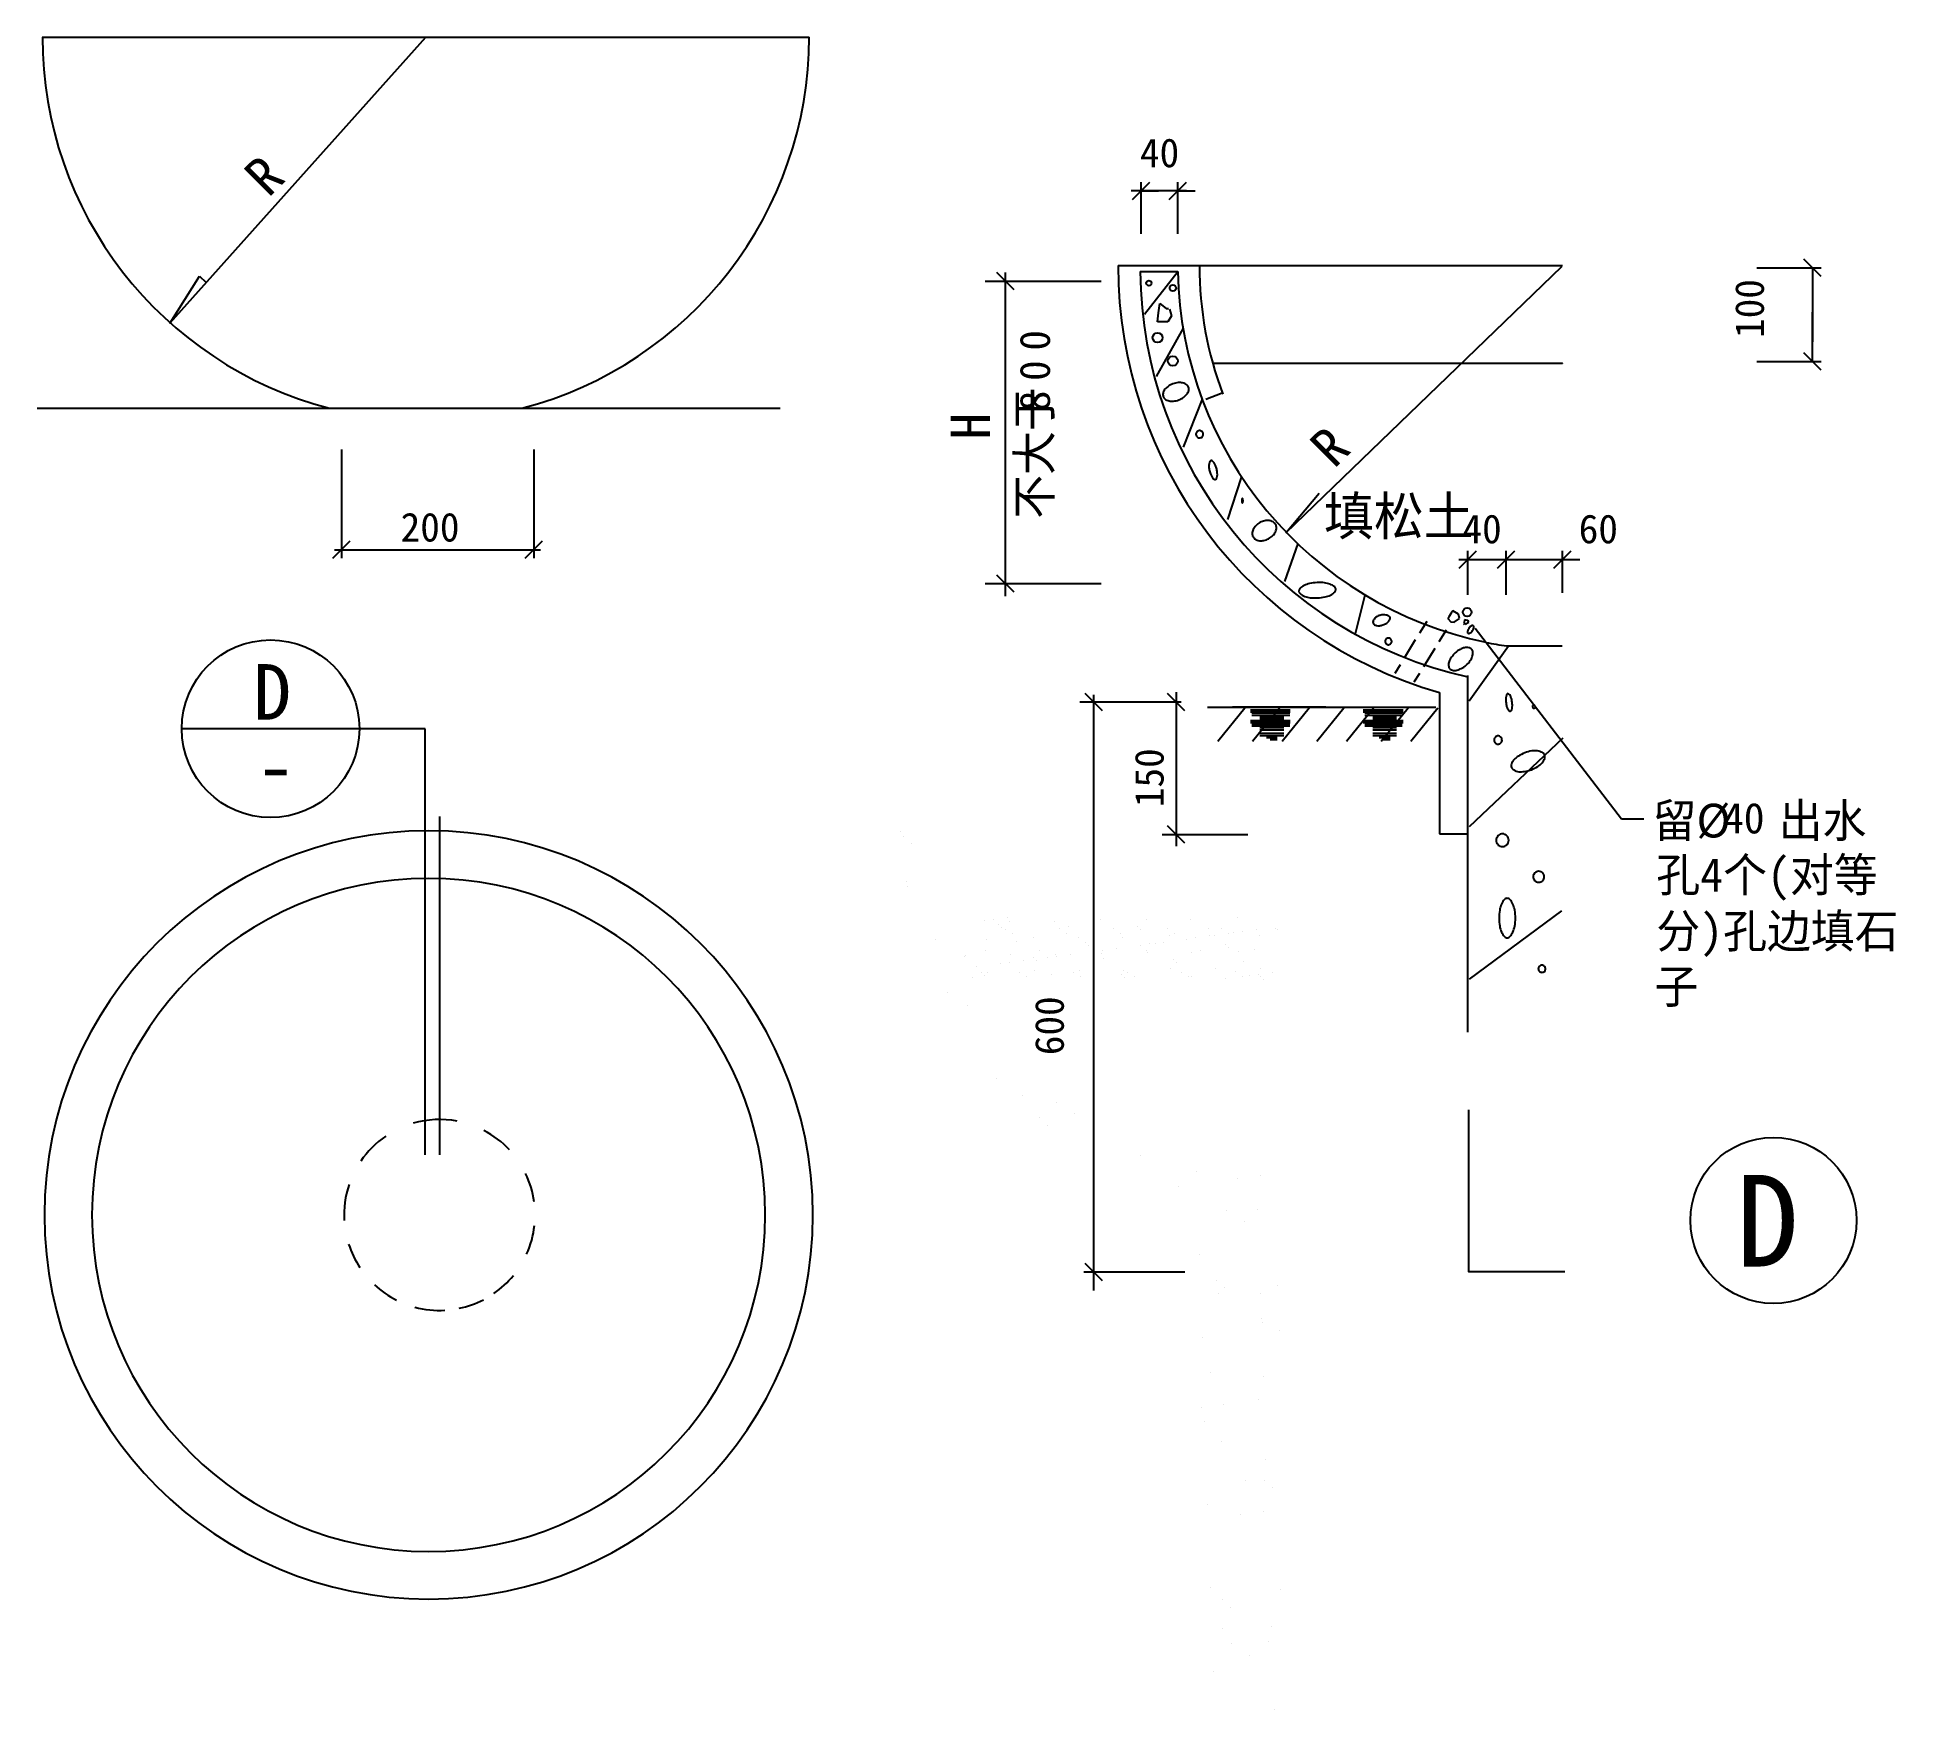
# Model space of a CAD drawing. Header units: metres. Extents: x 40.4 to 104.8, y 25.5 to 83.5.
import ezdxf

# ---------------------------------------------------------------- set-up
doc = ezdxf.new("R2010")
doc.units = ezdxf.units.M
doc.layers.add('ZZ-1', color=7, linetype='Continuous')

# ---------------------------------------------------------------- blocks, each defined once
blk = doc.blocks.new('X1')
for p, q in [((2497.36, 5830.77), (2497.36, 5830.77)), ((2500.54, 5824.96), (2500.54, 5824.96)), ((2509.76, 5816.51), (2509.76, 5816.51)), ((2503.36, 5772.46), (2503.36, 5772.46)), ((2505.23, 5767.04), (2505.23, 5767.04)), ((2537.74, 5705.57), (2537.74, 5705.57)), ((2551.33, 5643.65), (2551.33, 5643.65)), ((2574.12, 5629.24), (2574.12, 5629.24)), ((2607.91, 5544.96), (2607.91, 5544.96)), ((2638.08, 5525.61), (2638.08, 5525.61)), ((2657.68, 5499.35), (2657.68, 5499.35)), ((2677.22, 5517.23), (2677.22, 5517.23)), ((2698.31, 5503.8), (2698.31, 5503.8)), ((2666.9, 5490.91), (2666.9, 5490.91)), ((2774.21, 5455.44), (2774.21, 5455.44)), ((2839.2, 5437.61), (2839.2, 5437.61)), ((2818.77, 5419.94), (2818.77, 5419.94)), ((2886.68, 5428.88), (2886.68, 5428.88)), ((2912.71, 5432.31), (2912.71, 5432.31)), ((2873.31, 5392.31), (2873.31, 5392.31)), ((2909.79, 5393.02), (2909.79, 5393.02)), ((2894.4, 5378.88), (2894.4, 5378.88)), ((2842.35, 5341.27), (2842.35, 5341.27)), ((2862.64, 5311.54), (2862.64, 5311.54)), ((2932.78, 5305.49), (2932.78, 5305.49)), ((2864.87, 5296.55), (2864.87, 5296.55)), ((2871.86, 5303.09), (2871.86, 5303.09)), ((2912.94, 5296.67), (2912.94, 5296.67)), ((2913.69, 5267.1), (2913.69, 5267.1)), ((2915.36, 5263.23), (2915.36, 5263.23)), ((2845.5, 5244.93), (2845.5, 5244.93)), ((2934.78, 5253.67), (2934.78, 5253.67)), ((2854.98, 5205.03), (2854.98, 5205.03)), ((2916.09, 5200.33), (2916.09, 5200.33)), ((2844.3, 5164.39), (2844.3, 5164.39)), ((2870.32, 5167.81), (2870.32, 5167.81)), ((2910.97, 5173.17), (2910.97, 5173.17)), ((2848.65, 5148.59), (2848.65, 5148.59)), ((2867.53, 5125.44), (2867.53, 5125.44)), ((2919.24, 5103.99), (2919.24, 5103.99)), ((2895.36, 5079.83), (2895.36, 5079.83)), ((2917.3, 5079.84), (2917.3, 5079.84)), ((2926.52, 5071.4), (2926.52, 5071.4)), ((2851.8, 5052.25), (2851.8, 5052.25)), ((2890.4, 5041), (2890.4, 5041)), ((2916.42, 5044.43), (2916.42, 5044.43)), ((2854.95, 4955.91), (2854.95, 4955.91)), ((2869.47, 4942.05), (2869.47, 4942.05)), ((2935.74, 4954.62), (2935.74, 4954.62)), ((2878.69, 4933.61), (2878.69, 4933.61)), ((2868.58, 4908.67), (2868.58, 4908.67)), ((2925.54, 4911.31), (2925.54, 4911.31)), ((2879.13, 4891.2), (2879.13, 4891.2)), ((2900.22, 4877.77), (2900.22, 4877.77)), ((2922.19, 4893.75), (2922.19, 4893.75)), ((2858.1, 4859.56), (2858.1, 4859.56)), ((2928.69, 4814.97), (2928.69, 4814.97))]:
    blk.add_line(p, q)
blk = doc.blocks.new('X0')
for p, q in [((2594.02, 5726.94), (2594.02, 5726.94)), ((2604.43, 5728.31), (2604.43, 5728.31)), ((2609.86, 5722.27), (2609.86, 5722.27)), ((2613.55, 5718.9), (2613.55, 5718.9)), ((2618.37, 5717.5), (2618.37, 5717.5)), ((2620.69, 5730.45), (2620.69, 5730.45)), ((2623.32, 5726.25), (2623.32, 5726.25)), ((2674.48, 5726), (2674.48, 5726)), ((2680.65, 5717.62), (2680.65, 5717.62)), ((2691.07, 5720.51), (2691.07, 5720.51)), ((2728.5, 5727.95), (2728.5, 5727.95)), ((2742.94, 5717.73), (2742.94, 5717.73)), ((2771.1, 5719.82), (2771.1, 5719.82)), ((2774.79, 5716.44), (2774.79, 5716.44)), ((2780.85, 5728.62), (2780.85, 5728.62)), ((2805.22, 5717.84), (2805.22, 5717.84)), ((2832.02, 5728.37), (2832.02, 5728.37)), ((2852.31, 5718.05), (2852.31, 5718.05)), ((2867.5, 5717.95), (2867.5, 5717.95)), ((2886.03, 5730.32), (2886.03, 5730.32)), ((2892.04, 5714.39), (2892.04, 5714.39)), ((2908.3, 5716.54), (2908.3, 5716.54)), ((2929.79, 5718.07), (2929.79, 5718.07)), ((2932.34, 5717.36), (2932.34, 5717.36)), ((2594.88, 5692.67), (2594.88, 5692.67)), ((2596.35, 5705.55), (2596.35, 5705.55)), ((2626.81, 5712.13), (2626.81, 5712.13)), ((2630.95, 5702.95), (2630.95, 5702.95)), ((2650.37, 5707.5), (2650.37, 5707.5)), ((2657.17, 5692.79), (2657.17, 5692.79)), ((2689.09, 5712.24), (2689.09, 5712.24)), ((2702.72, 5708.16), (2702.72, 5708.16)), ((2710.98, 5702.27), (2710.98, 5702.27)), ((2714.66, 5698.89), (2714.66, 5698.89)), ((2719.45, 5692.9), (2719.45, 5692.9)), ((2720.13, 5691.76), (2720.13, 5691.76)), ((2730.54, 5693.13), (2730.54, 5693.13)), ((2746.8, 5695.27), (2746.8, 5695.27)), ((2751.37, 5712.36), (2751.37, 5712.36)), ((2753.88, 5707.92), (2753.88, 5707.92)), ((2773.96, 5698.85), (2773.96, 5698.85)), ((2781.73, 5693.01), (2781.73, 5693.01)), ((2784.37, 5700.22), (2784.37, 5700.22)), ((2792.19, 5700.5), (2792.19, 5700.5)), ((2800.63, 5702.36), (2800.63, 5702.36)), ((2807.9, 5709.86), (2807.9, 5709.86)), ((2813.65, 5712.47), (2813.65, 5712.47)), ((2827.8, 5705.94), (2827.8, 5705.94)), ((2838.21, 5707.31), (2838.21, 5707.31)), ((2844.02, 5693.13), (2844.02, 5693.13)), ((2854.47, 5709.45), (2854.47, 5709.45)), ((2860.25, 5710.53), (2860.25, 5710.53)), ((2872.21, 5699.81), (2872.21, 5699.81)), ((2875.9, 5696.43), (2875.9, 5696.43)), ((2875.94, 5712.58), (2875.94, 5712.58)), ((2881.63, 5713.02), (2881.63, 5713.02)), ((2887.29, 5691.78), (2887.29, 5691.78)), ((2906.3, 5693.24), (2906.3, 5693.24)), ((2911.41, 5710.29), (2911.41, 5710.29)), ((2570.83, 5685.4), (2570.83, 5685.4)), ((2572.23, 5687.04), (2572.23, 5687.04)), ((2585.29, 5674.01), (2585.29, 5674.01)), ((2612.46, 5677.59), (2612.46, 5677.59)), ((2622.87, 5678.96), (2622.87, 5678.96)), ((2624.58, 5687.71), (2624.58, 5687.71)), ((2639.13, 5681.1), (2639.13, 5681.1)), ((2650.85, 5684.71), (2650.85, 5684.71)), ((2654.54, 5681.33), (2654.54, 5681.33)), ((2666.29, 5684.67), (2666.29, 5684.67)), ((2675.74, 5687.47), (2675.74, 5687.47)), ((2676.7, 5686.04), (2676.7, 5686.04)), ((2692.96, 5688.19), (2692.96, 5688.19)), ((2729.76, 5689.41), (2729.76, 5689.41)), ((2732.06, 5682.94), (2732.06, 5682.94)), ((2782.11, 5690.08), (2782.11, 5690.08)), ((2809.16, 5671.33), (2809.16, 5671.33)), ((2812.09, 5682.26), (2812.09, 5682.26)), ((2815.78, 5678.88), (2815.78, 5678.88)), ((2833.28, 5689.83), (2833.28, 5689.83)), ((2861.51, 5672), (2861.51, 5672)), ((2893.3, 5680.49), (2893.3, 5680.49)), ((2912.67, 5671.75), (2912.67, 5671.75)), ((2580.68, 5661.93), (2580.68, 5661.93)), ((2590.73, 5667.16), (2590.73, 5667.16)), ((2594.42, 5663.78), (2594.42, 5663.78)), ((2597.61, 5667.01), (2597.61, 5667.01)), ((2634.52, 5667.42), (2634.52, 5667.42)), ((2642.96, 5662.05), (2642.96, 5662.05)), ((2651.63, 5668.96), (2651.63, 5668.96)), ((2671.94, 5665.39), (2671.94, 5665.39)), ((2696.81, 5667.53), (2696.81, 5667.53)), ((2703.98, 5669.63), (2703.98, 5669.63)), ((2705.24, 5662.16), (2705.24, 5662.16)), ((2751.97, 5664.7), (2751.97, 5664.7)), ((2755.14, 5669.38), (2755.14, 5669.38)), ((2755.66, 5661.32), (2755.66, 5661.32)), ((2759.09, 5667.65), (2759.09, 5667.65)), ((2767.52, 5662.27), (2767.52, 5662.27)), ((2821.37, 5667.76), (2821.37, 5667.76)), ((2829.81, 5662.39), (2829.81, 5662.39)), ((2833.18, 5662.93), (2833.18, 5662.93)), ((2872.91, 5660.09), (2872.91, 5660.09)), ((2883.66, 5667.87), (2883.66, 5667.87)), ((2892.09, 5662.5), (2892.09, 5662.5)), ((2900.07, 5663.67), (2900.07, 5663.67)), ((2910.48, 5665.04), (2910.48, 5665.04)), ((2913.21, 5662.25), (2913.21, 5662.25)), ((2916.89, 5658.87), (2916.89, 5658.87)), ((2926.74, 5667.18), (2926.74, 5667.18))]:
    blk.add_line(p, q)

msp = doc.modelspace()

# ---------------------------------------------------------------- hatches: boundary and pattern name
h = msp.add_hatch()
h.set_pattern_fill('SOLID')
h.paths.add_polyline_path([(44.99, 73.65), (44.99, 73.65), (44.98, 73.64), (44.98, 73.64), (44.99, 73.65)])

# ---------------------------------------------------------------- linework, layer by layer
for p, q in [((44.99, 73.65), (53.85, 83.55)), ((80.22, 78.22), (78.31, 78.22)), ((78.65, 76.73), (78.65, 78.52)), ((78.65, 78.22), (79.25, 78.22)), ((79.92, 76.73), (79.92, 78.52)), ((79.92, 78.22), (80.52, 78.22)), ((73.95, 64.17), (73.95, 75.39)), ((77.85, 75.63), (93.26, 75.63)), ((79.93, 75.42), (78.77, 73.93)), ((83.67, 66.36), (93.23, 75.6)), ((100, 75.55), (102.23, 75.55)), ((101.93, 75.55), (101.93, 72.99)), ((44.99, 73.65), (46.01, 75.26)), ((46.01, 75.26), (46.23, 75.06)), ((73.24, 75.09), (77.27, 75.09)), ((79.25, 73.99), (79.3, 74.32)), ((79.3, 74.32), (79.52, 74.14)), ((79.52, 74.14), (79.6, 74.14)), ((79.63, 74.12), (79.7, 73.89)), ((80.11, 73.46), (79.17, 71.78)), ((79.22, 73.68), (79.25, 73.99)), ((79.58, 73.68), (79.22, 73.68)), ((79.7, 73.89), (79.58, 73.68)), ((101.93, 72.3), (101.93, 74.01)), ((100, 72.3), (102.23, 72.3)), ((80.77, 71), (80.11, 69.33)), ((81.46, 71.21), (80.89, 70.99)), ((50.93, 69.25), (50.93, 65.48)), ((57.6, 69.25), (57.6, 65.48)), ((82.12, 68.28), (81.64, 66.82)), ((83.67, 66.36), (84.82, 67.74)), ((57.83, 65.76), (50.69, 65.76)), ((84.08, 65.99), (83.62, 64.68)), ((89.98, 64.21), (89.98, 65.74)), ((91.31, 64.21), (91.31, 65.74)), ((91.31, 64.28), (91.31, 65.74)), ((93.26, 64.28), (93.26, 65.74)), ((89.67, 65.44), (93.26, 65.44)), ((93.26, 65.44), (93.86, 65.44)), ((73.24, 64.6), (77.27, 64.6)), ((86.4, 64.2), (86.06, 62.81)), ((88.55, 63.29), (88.3, 62.88)), ((89.28, 63.39), (89.39, 63.28)), ((89.32, 63.45), (89.29, 63.4)), ((89.29, 63.4), (89.29, 63.4)), ((89.29, 63.4), (89.29, 63.37)), ((89.4, 63.58), (89.32, 63.45)), ((89.39, 63.28), (89.5, 63.27)), ((89.46, 63.66), (89.4, 63.58)), ((89.65, 63.54), (89.46, 63.66)), ((89.5, 63.27), (89.69, 63.39)), ((89.69, 63.39), (89.65, 63.54)), ((89.85, 63.25), (89.84, 63.22)), ((89.84, 63.22), (89.86, 63.18)), ((89.86, 63.35), (89.85, 63.25)), ((89.98, 63.32), (89.86, 63.35)), ((89.88, 63.2), (90.01, 63.26)), ((90.01, 63.26), (89.98, 63.32)), ((88.15, 62.65), (87.77, 62.02)), ((89.22, 62.99), (88.97, 62.58)), ((90.23, 63.06), (95.3, 56.44)), ((88.83, 62.35), (88.44, 61.72)), ((91.39, 62.43), (90.02, 60.53)), ((87.63, 61.79), (87.44, 61.48)), ((88.3, 61.49), (88.11, 61.18)), ((77.01, 40.09), (77.01, 60.74)), ((79.87, 60.84), (79.87, 55.5)), ((88.99, 60.83), (88.99, 55.93)), ((80.04, 60.49), (76.52, 60.49)), ((82.25, 60.28), (81.31, 59.13)), ((85.05, 60.32), (81.82, 60.32)), ((84.69, 60.31), (82.23, 60.31)), ((82.44, 60.23), (83.82, 60.23)), ((82.44, 60.16), (83.82, 60.16)), ((83.8, 60.11), (82.49, 60.11)), ((83.8, 60.03), (82.49, 60.03)), ((83.45, 60.28), (82.51, 59.13)), ((82.77, 59.98), (83.6, 59.98)), ((84.48, 60.28), (83.54, 59.13)), ((85.68, 60.28), (84.74, 59.13)), ((86.71, 60.28), (85.77, 59.13)), ((86.35, 60.23), (87.73, 60.23)), ((86.35, 60.16), (87.73, 60.16)), ((87.7, 60.11), (86.4, 60.11)), ((87.7, 60.03), (86.4, 60.03)), ((86.68, 59.98), (87.5, 59.98)), ((87.91, 60.28), (86.97, 59.13)), ((88.94, 60.28), (88, 59.13)), ((53.83, 59.57), (45.39, 59.57)), ((53.83, 44.79), (53.83, 59.57)), ((82.44, 59.86), (83.82, 59.86)), ((82.44, 59.78), (83.82, 59.78)), ((83.8, 59.73), (82.49, 59.73)), ((83.8, 59.66), (82.49, 59.66)), ((82.77, 59.91), (83.6, 59.91)), ((82.77, 59.61), (83.6, 59.61)), ((82.77, 59.53), (83.6, 59.53)), ((82.77, 59.41), (83.6, 59.41)), ((82.77, 59.33), (83.6, 59.33)), ((86.35, 59.86), (87.73, 59.86)), ((86.35, 59.78), (87.73, 59.78)), ((87.7, 59.73), (86.4, 59.73)), ((87.7, 59.66), (86.4, 59.66)), ((86.68, 59.91), (87.5, 59.91)), ((86.68, 59.61), (87.5, 59.61)), ((86.68, 59.53), (87.5, 59.53)), ((86.68, 59.41), (87.5, 59.41)), ((86.68, 59.33), (87.5, 59.33)), ((83, 59.26), (83.37, 59.26)), ((83.37, 59.18), (83.12, 59.18)), ((86.9, 59.26), (87.28, 59.26)), ((87.28, 59.18), (87.03, 59.18)), ((93.27, 59.24), (90.02, 56.17)), ((95.3, 56.44), (96.08, 56.44)), ((79.38, 55.9), (82.35, 55.9)), ((88.99, 55.93), (89.97, 55.92)), ((93.22, 53.26), (90.02, 50.88)), ((80.17, 40.73), (76.66, 40.73))]:
    msp.add_line(p, q)
for points in [[(40.55, 83.55), (67.14, 83.55)], [(78.35, 77.92), (78.95, 78.52)], [(79.62, 77.92), (80.22, 78.52)], [(74.25, 74.79), (73.65, 75.39)], [(78.62, 75.42), (79.92, 75.42)], [(102.23, 75.25), (101.63, 75.85)], [(44.99, 73.65), (44.99, 73.65), (44.98, 73.64), (44.98, 73.64), (44.99, 73.65)], [(93.26, 72.23), (93.26, 72.23), (81.15, 72.23)], [(102.23, 72), (101.63, 72.6)], [(40.38, 70.68), (66.14, 70.68)], [(50.63, 65.48), (51.23, 66.08)], [(57.3, 65.48), (57.9, 66.08)], [(89.68, 65.14), (90.28, 65.74)], [(91.01, 65.14), (91.61, 65.74)], [(92.96, 65.14), (93.56, 65.74)], [(74.25, 64.3), (73.65, 64.9)], [(91.32, 62.44), (93.25, 62.44)], [(89.98, 60.62), (89.98, 61.41)], [(77.31, 60.19), (76.71, 60.79)], [(80.17, 60.19), (79.57, 60.79)], [(89.98, 49.05), (89.98, 60.62), (89.98, 60.62)], [(80.95, 60.32), (88.87, 60.32)], [(54.34, 44.79), (54.34, 56.53)], [(80.17, 55.6), (79.57, 56.2)], [(93.34, 40.74), (90.01, 40.74), (90.01, 46.35)], [(77.31, 40.43), (76.71, 41.03)]]:
    msp.add_lwpolyline(points)
for points in [[(78.62, 75.42, 0.35), (89.98, 61.37, 0.35)], [(79.92, 75.42, 0.35), (90.6, 62.57, 0.41)], [(79.75, 71.53, 0.06), (79.59, 71.44, 0.08), (79.47, 71.34, 0.11), (79.41, 71.2, 0.15), (79.42, 71.09, 0.15), (79.48, 71, 0.11), (79.62, 70.94, 0.08), (79.77, 70.93, 0.06), (79.96, 70.97, 0.06), (80.12, 71.06, 0.08), (80.23, 71.17, 0.11), (80.3, 71.3, 0.15), (80.29, 71.41, 0.15), (80.23, 71.5, 0.11), (80.09, 71.56, 0.08), (79.94, 71.57, 0.06), (79.75, 71.53, 0.06)], [(80.67, 69.91, 0.1), (80.62, 69.89, 0.1), (80.58, 69.86, 0.1), (80.56, 69.82, 0.1), (80.55, 69.77, 0.1), (80.57, 69.72, 0.1), (80.6, 69.68, 0.1), (80.64, 69.66, 0.1), (80.69, 69.66, 0.1), (80.74, 69.67, 0.1), (80.78, 69.7, 0.1), (80.8, 69.75, 0.1), (80.8, 69.79, 0.1), (80.79, 69.84, 0.1), (80.76, 69.88, 0.1), (80.71, 69.9, 0.1), (80.67, 69.91, 0.1)], [(81.07, 68.87, 0.21), (81.04, 68.84, 0.09), (81.01, 68.75, 0.05), (81, 68.65, 0.04), (81.02, 68.51, 0.04), (81.07, 68.38, 0.05), (81.11, 68.29, 0.09), (81.18, 68.22, 0.21), (81.22, 68.21, 0.21), (81.26, 68.24, 0.09), (81.29, 68.33, 0.05), (81.29, 68.43, 0.04), (81.27, 68.57, 0.04), (81.23, 68.7, 0.05), (81.18, 68.79, 0.09), (81.11, 68.86, 0.21), (81.07, 68.87, 0.21)], [(82.16, 67.55, 0.23), (82.15, 67.55, 0.09), (82.14, 67.53, 0.05), (82.14, 67.51, 0.03), (82.14, 67.48, 0.03), (82.14, 67.44, 0.05), (82.14, 67.42, 0.09), (82.15, 67.4, 0.23), (82.16, 67.4, 0.23), (82.17, 67.4, 0.09), (82.18, 67.42, 0.05), (82.18, 67.44, 0.03), (82.19, 67.48, 0.03), (82.18, 67.51, 0.05), (82.18, 67.53, 0.09), (82.17, 67.55, 0.23), (82.16, 67.55, 0.23)], [(82.77, 66.72, 0.07), (82.63, 66.61, 0.08), (82.54, 66.48, 0.11), (82.5, 66.34, 0.13), (82.53, 66.22, 0.13), (82.61, 66.14, 0.11), (82.75, 66.09, 0.08), (82.91, 66.1, 0.07), (83.07, 66.16, 0.07), (83.22, 66.27, 0.08), (83.31, 66.39, 0.11), (83.34, 66.54, 0.13), (83.32, 66.65, 0.13), (83.23, 66.74, 0.11), (83.09, 66.79, 0.08), (82.94, 66.78, 0.07), (82.77, 66.72, 0.07)], [(84.75, 64.64, 0.04), (84.49, 64.6, 0.06), (84.3, 64.54, 0.1), (84.15, 64.43, 0.2), (84.12, 64.34, 0.2), (84.16, 64.26, 0.1), (84.32, 64.16, 0.06), (84.51, 64.11, 0.04), (84.77, 64.11, 0.04), (85.03, 64.14, 0.06), (85.22, 64.2, 0.1), (85.37, 64.31, 0.2), (85.4, 64.4, 0.2), (85.36, 64.49, 0.1), (85.2, 64.58, 0.06), (85.01, 64.63, 0.04), (84.75, 64.64, 0.04)], [(86.93, 63.5, 0.06), (86.81, 63.45, 0.07), (86.74, 63.38, 0.11), (86.69, 63.3, 0.16), (86.69, 63.24, 0.16), (86.72, 63.19, 0.11), (86.81, 63.15, 0.07), (86.91, 63.14, 0.06), (87.03, 63.17, 0.06), (87.15, 63.22, 0.07), (87.22, 63.28, 0.11), (87.27, 63.36, 0.16), (87.28, 63.42, 0.16), (87.24, 63.47, 0.11), (87.15, 63.51, 0.07), (87.05, 63.52, 0.06), (86.93, 63.5, 0.06)], [(90.14, 62.97, 0.05), (90.17, 63.02, 0.06), (90.18, 63.07, 0.1), (90.18, 63.12, 0.18), (90.16, 63.14, 0.18), (90.13, 63.15, 0.1), (90.09, 63.13, 0.06), (90.05, 63.1, 0.05), (90.01, 63.05, 0.05), (89.98, 63, 0.06), (89.97, 62.95, 0.1), (89.97, 62.9, 0.18), (89.99, 62.88, 0.18), (90.01, 62.87, 0.1), (90.06, 62.89, 0.06), (90.1, 62.92, 0.05), (90.14, 62.97, 0.05)], [(87.23, 62.71, 0.1), (87.19, 62.71, 0.1), (87.15, 62.69, 0.1), (87.12, 62.65, 0.1), (87.11, 62.61, 0.1), (87.11, 62.57, 0.1), (87.13, 62.53, 0.1), (87.17, 62.5, 0.1), (87.21, 62.48, 0.1), (87.25, 62.49, 0.1), (87.29, 62.51, 0.1), (87.32, 62.54, 0.1), (87.34, 62.58, 0.1), (87.33, 62.63, 0.1), (87.31, 62.67, 0.1), (87.28, 62.7, 0.1), (87.23, 62.71, 0.1)], [(90.61, 62.56, 0.01), (91.32, 62.44, 0.41)], [(89.54, 62.2, 0.06), (89.41, 62.05, 0.07), (89.33, 61.9, 0.11), (89.31, 61.75, 0.16), (89.35, 61.65, 0.16), (89.44, 61.6, 0.11), (89.6, 61.6, 0.07), (89.75, 61.66, 0.06), (89.92, 61.77, 0.06), (90.06, 61.93, 0.07), (90.13, 62.07, 0.11), (90.15, 62.23, 0.16), (90.11, 62.32, 0.16), (90.02, 62.38, 0.11), (89.86, 62.38, 0.07), (89.71, 62.32, 0.06), (89.54, 62.2, 0.06)], [(91.37, 60.79, 0.22), (91.34, 60.77, 0.09), (91.3, 60.69, 0.05), (91.29, 60.59, 0.04), (91.3, 60.47, 0.04), (91.32, 60.34, 0.05), (91.36, 60.26, 0.09), (91.41, 60.19, 0.22), (91.44, 60.18, 0.22), (91.48, 60.2, 0.09), (91.51, 60.28, 0.05), (91.52, 60.37, 0.04), (91.51, 60.49, 0.04), (91.49, 60.62, 0.05), (91.45, 60.71, 0.09), (91.4, 60.77, 0.22), (91.37, 60.79, 0.22)], [(92.26, 60.38, 0.1), (92.24, 60.37, 0.1), (92.22, 60.36, 0.1), (92.22, 60.34, 0.1), (92.22, 60.32, 0.1), (92.23, 60.3, 0.1), (92.24, 60.28, 0.1), (92.26, 60.28, 0.1), (92.28, 60.28, 0.1), (92.3, 60.29, 0.1), (92.31, 60.3, 0.1), (92.32, 60.32, 0.1), (92.32, 60.34, 0.1), (92.31, 60.36, 0.1), (92.29, 60.37, 0.1), (92.28, 60.38, 0.1), (92.26, 60.38, 0.1)], [(91.01, 59.32, 0.1), (90.96, 59.3, 0.1), (90.92, 59.27, 0.1), (90.89, 59.22, 0.1), (90.89, 59.16, 0.1), (90.9, 59.11, 0.1), (90.94, 59.07, 0.1), (90.98, 59.04, 0.1), (91.04, 59.04, 0.1), (91.09, 59.05, 0.1), (91.13, 59.09, 0.1), (91.16, 59.13, 0.1), (91.16, 59.19, 0.1), (91.15, 59.24, 0.1), (91.11, 59.28, 0.1), (91.07, 59.31, 0.1), (91.01, 59.32, 0.1)], [(92.64, 58.66, 0.17), (92.56, 58.74, 0.1), (92.39, 58.8, 0.07), (92.19, 58.8, 0.05), (91.95, 58.73, 0.05), (91.73, 58.62, 0.07), (91.58, 58.5, 0.1), (91.49, 58.34, 0.17), (91.49, 58.23, 0.17), (91.57, 58.14, 0.1), (91.74, 58.08, 0.07), (91.94, 58.09, 0.05), (92.18, 58.15, 0.05), (92.4, 58.26, 0.07), (92.55, 58.39, 0.1), (92.64, 58.54, 0.17), (92.64, 58.66, 0.17)], [(91.14, 55.92, 0.1), (91.06, 55.89, 0.1), (91, 55.83, 0.1), (90.96, 55.75, 0.1), (90.96, 55.67, 0.1), (90.99, 55.59, 0.1), (91.05, 55.52, 0.1), (91.13, 55.49, 0.1), (91.22, 55.49, 0.1), (91.29, 55.52, 0.1), (91.36, 55.58, 0.1), (91.39, 55.66, 0.1), (91.39, 55.74, 0.1), (91.36, 55.82, 0.1), (91.3, 55.88, 0.1), (91.22, 55.92, 0.1), (91.14, 55.92, 0.1)], [(92.43, 54.63, 0.1), (92.36, 54.61, 0.1), (92.3, 54.57, 0.1), (92.26, 54.51, 0.1), (92.24, 54.44, 0.1), (92.26, 54.36, 0.1), (92.3, 54.3, 0.1), (92.36, 54.26, 0.1), (92.43, 54.25, 0.1), (92.51, 54.26, 0.1), (92.57, 54.3, 0.1), (92.61, 54.36, 0.1), (92.62, 54.44, 0.1), (92.61, 54.51, 0.1), (92.57, 54.57, 0.1), (92.51, 54.61, 0.1), (92.43, 54.63, 0.1)], [(91.34, 53.69, 0.2), (91.25, 53.65, 0.1), (91.14, 53.49, 0.06), (91.08, 53.28, 0.04), (91.06, 53, 0.04), (91.08, 52.73, 0.06), (91.14, 52.52, 0.1), (91.25, 52.36, 0.2), (91.34, 52.32, 0.2), (91.43, 52.36, 0.1), (91.54, 52.52, 0.06), (91.6, 52.73, 0.04), (91.63, 53, 0.04), (91.6, 53.28, 0.06), (91.54, 53.49, 0.1), (91.43, 53.65, 0.2), (91.34, 53.69, 0.2)], [(92.64, 51.33, 0.1), (92.59, 51.36, 0.1), (92.55, 51.37, 0.1), (92.5, 51.36, 0.1), (92.46, 51.33, 0.1), (92.43, 51.29, 0.1), (92.42, 51.24, 0.1), (92.43, 51.2, 0.1), (92.46, 51.15, 0.1), (92.5, 51.13, 0.1), (92.55, 51.12, 0.1), (92.59, 51.13, 0.1), (92.64, 51.15, 0.1), (92.66, 51.2, 0.1), (92.67, 51.24, 0.1), (92.66, 51.29, 0.1), (92.64, 51.33, 0.1)]]:
    msp.add_lwpolyline(points, format="xyb")
for centre, radius in [((78.92, 75.02), 0.09), ((79.75, 74.85), 0.11), ((79.22, 73.13), 0.17), ((79.75, 72.32), 0.17), ((89.95, 63.61), 0.15), ((48.47, 59.57), 3.08), ((100.57, 42.52), 2.88)]:
    msp.add_circle(centre, radius)
for centre, radius, start, end in [((53.85, 83.55), 13.29, 180, 255.47), ((53.85, 83.55), 13.29, 284.53, 360), ((93.26, 75.63), 15.41, 180, 253.93), ((93.26, 75.63), 12.59, 180.01, 200.76), ((53.95, 42.71), 13.32, 0, 180), ((53.95, 42.71), 11.67, 0, 180), ((54.33, 42.71), 3.31, 79.32, 106.01), ((54.33, 42.71), 3.31, 124.36, 145.73), ((54.33, 42.71), 3.31, 42.91, 62.31), ((54.33, 42.71), 3.31, 7.83, 25.67), ((54.33, 42.71), 3.31, 161.45, 183.41), ((53.95, 42.71), 13.32, 180, 360), ((53.95, 42.71), 11.67, 180, 360), ((54.33, 42.71), 3.31, 335.75, 353.65), ((54.33, 42.71), 3.31, 197.78, 213.4), ((54.33, 42.71), 3.31, 304.73, 320.61), ((54.33, 42.71), 3.31, 226.94, 243.23), ((54.33, 42.71), 3.31, 254.94, 273.2), ((54.33, 42.71), 3.31, 281.93, 297.28)]:
    msp.add_arc(centre, radius, start, end)

# ---------------------------------------------------------------- block references
at = {"xscale": 0.03, "yscale": 0.03, "zscale": 0.03}
for name in ['X1', 'X0']:
    msp.add_blockref(name, (-4.6, -118.9), dxfattribs=at)

# ---------------------------------------------------------------- texts
for s, height, p in [('40', 1, (78.61, 79.04)), ('填松土', 1.33, (84.99, 66.28)), ('200', 1, (52.98, 66.06)), ('40', 1, (89.79, 66)), ('60', 1, (93.82, 66)), ('D', 1.93, (47.87, 59.88)), ('-', 1.93, (48, 57.31)), ('留%%C', 1.17, (96.38, 55.8)), ('出水', 1.17, (100.75, 55.8)), ('孔4个(对等', 1.17, (96.51, 53.92)), ('分)孔边填石', 1.17, (96.51, 51.97)), ('子', 1.17, (96.45, 50.05)), ('D', 3.18, (99.28, 40.92))]:
    msp.add_text(s, height=height).set_placement(p)
for s, height, rotation, p in [('R', 1.33, 45, (48.4, 77.96)), ('100', 1, 90, (100.24, 73.12)), ('0', 1.05, 90, (75.49, 72.68)), ('0', 1.05, 90, (75.49, 71.63)), ('不大于', 1.17, 90, (75.53, 66.85)), ('8', 1.05, 90, (75.49, 70.58)), ('H', 1.36, 90, (73.41, 69.6)), ('R', 1.33, 45, (85.34, 68.56)), ('150', 1, 90, (79.43, 56.85)), ('600', 1, 90, (75.97, 48.25))]:
    msp.add_text(s, height=height, rotation=rotation).set_placement(p)
at = {"layer": 'ZZ-1'}
msp.add_text('40', height=1.06, dxfattribs=at).set_placement((98.82, 55.94))

doc.saveas('drawing.dxf')
